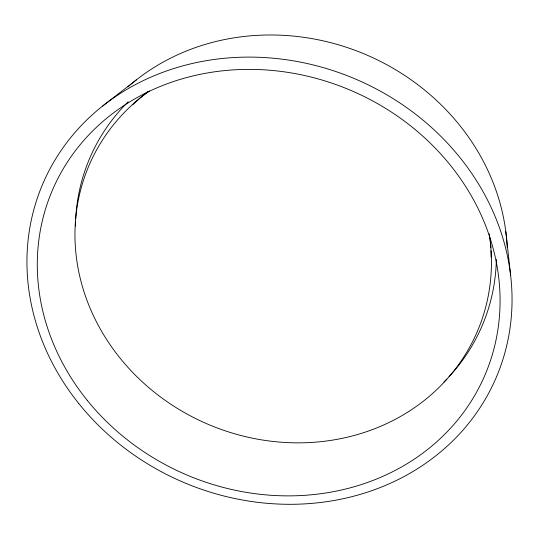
<?xml version="1.0" encoding="UTF-8"?>
<svg xmlns="http://www.w3.org/2000/svg" width="539" height="539" viewBox="0 0 539 539"><rect width="100%" height="100%" fill="white"/><g stroke="black" fill="none" stroke-linecap="round" stroke-linejoin="round"><path stroke-width="0.81" d="M102.673 106.001L136.495 79.785M505.811 231.575L510.601 275.146M496.358 259.387A213.336 193.838 23 0 1 449.027 376.707M446.791 379.085A213.336 193.838 23 0 1 443.934 381.996M75.453 226.097A213.336 193.838 23 0 1 75.554 222.068M75.696 218.841A213.336 193.838 23 0 1 128.201 101.743M127.918 86.927A224.635 203.985 23 0 1 365.314 54.392A224.635 203.985 23 0 1 507.212 247.516M144.708 94.143A206.302 187.774 23 0 1 147.275 92.001M490.349 240.273A206.302 187.774 23 0 1 490.45 241.937M490.631 246.101A206.302 187.774 23 0 1 490.679 247.765M132.682 104.694A209.193 189.836 23 0 1 147.747 91.846M490.045 238.11A209.193 189.836 23 0 1 490.834 247.361M491.002 250.716A209.193 189.836 23 0 1 491.15 257.366M489.203 233.798A211.16 191.237 23 0 1 209.199 424.779A211.16 191.237 23 0 1 149.418 90.929M78.701 403.441A246.525 219.218 23 0 0 494.593 381.201A246.525 219.218 23 0 0 235.193 57.471A246.525 219.218 23 0 0 78.701 403.441M87.385 400.511A235.199 209.044 23 0 0 483.86 377.576A235.199 209.044 23 0 0 234.802 69.794A235.199 209.044 23 0 0 87.385 400.511"/></g></svg>
